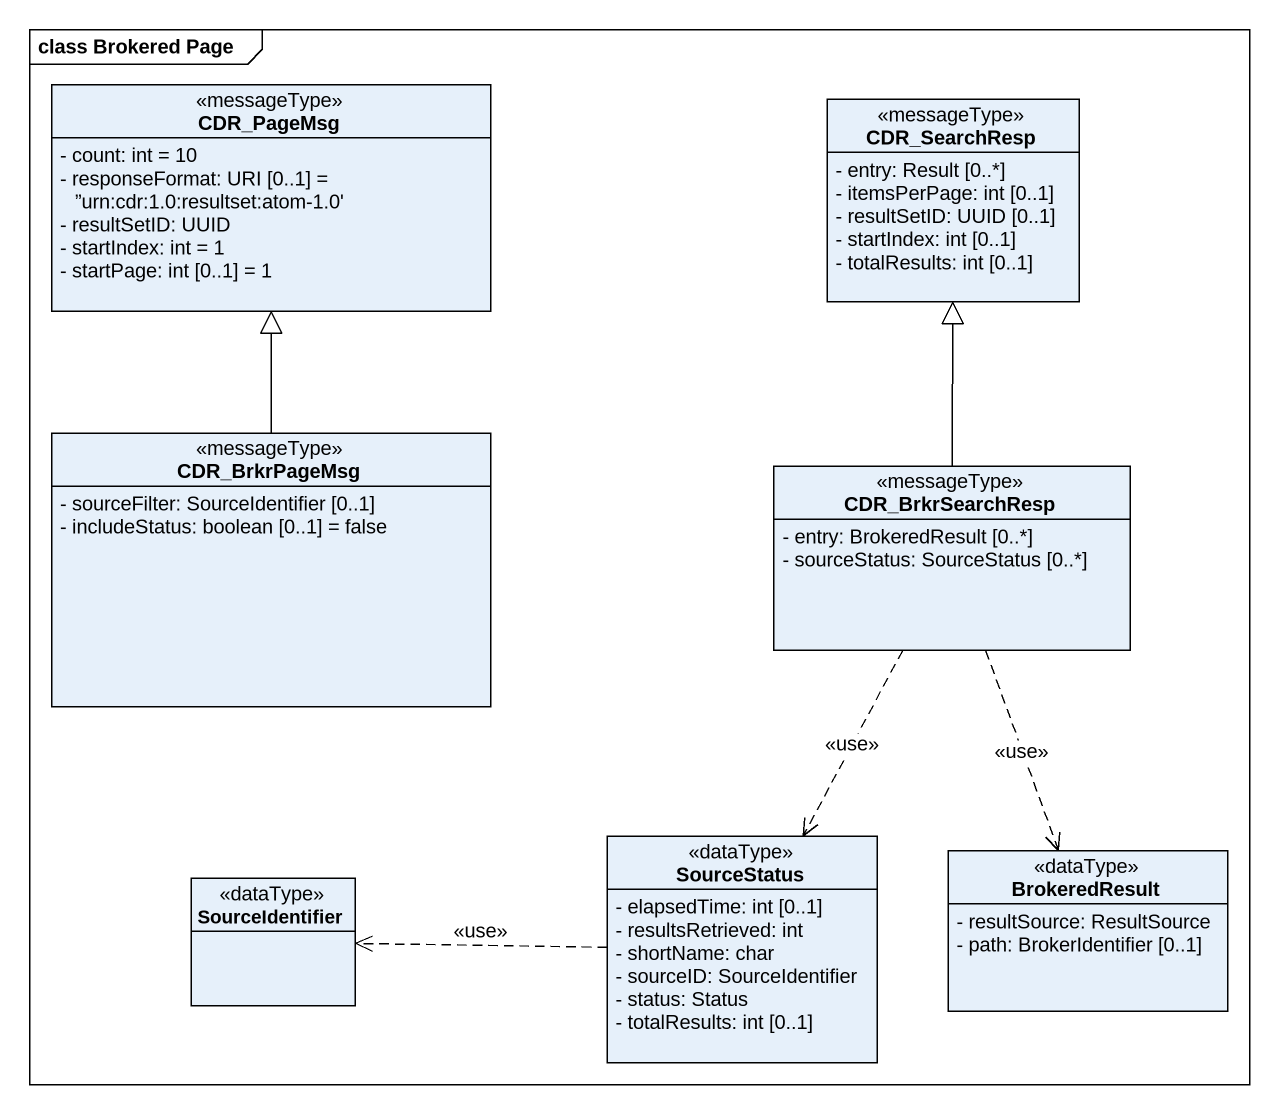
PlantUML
@startuml
mainframe class Brokered Page
hide circle
hide empty members
skinparam classAttributeIconSize 0
class CDR_PageMsg <<messageType>> {
  - count: int = 10
  - responseFormat: URI [0..1] = ”urn:cdr:1.0:resultset:atom-1.0'
  - resultSetID: UUID
  - startIndex: int = 1
  - startPage: int [0..1] = 1
}
class CDR_SearchResp <<messageType>> {
  - entry: Result [0..*]
  - itemsPerPage: int [0..1]
  - resultSetID: UUID [0..1]
  - startIndex: int [0..1]
  - totalResults: int [0..1]
}
class CDR_BrkrPageMsg <<messageType>> {
  - sourceFilter: SourceIdentifier [0..1]
  - includeStatus: boolean [0..1] = false
}
class CDR_BrkrSearchResp <<messageType>> {
  - entry: BrokeredResult [0..*]
  - sourceStatus: SourceStatus [0..*]
}
class SourceStatus <<dataType>> {
  - elapsedTime: int [0..1]
  - resultsRetrieved: int
  - shortName: char
  - sourceID: SourceIdentifier
  - status: Status
  - totalResults: int [0..1]
}
class BrokeredResult <<dataType>> {
  - resultSource: ResultSource
  - path: BrokerIdentifier [0..1]
}
class SourceIdentifier <<dataType>>
CDR_BrkrPageMsg -up-|> CDR_PageMsg
CDR_BrkrSearchResp -up-|> CDR_SearchResp
CDR_BrkrSearchResp ..> SourceStatus : <<use>>
CDR_BrkrSearchResp ..> BrokeredResult : <<use>>
SourceStatus .left.> SourceIdentifier : <<use>>
@enduml
